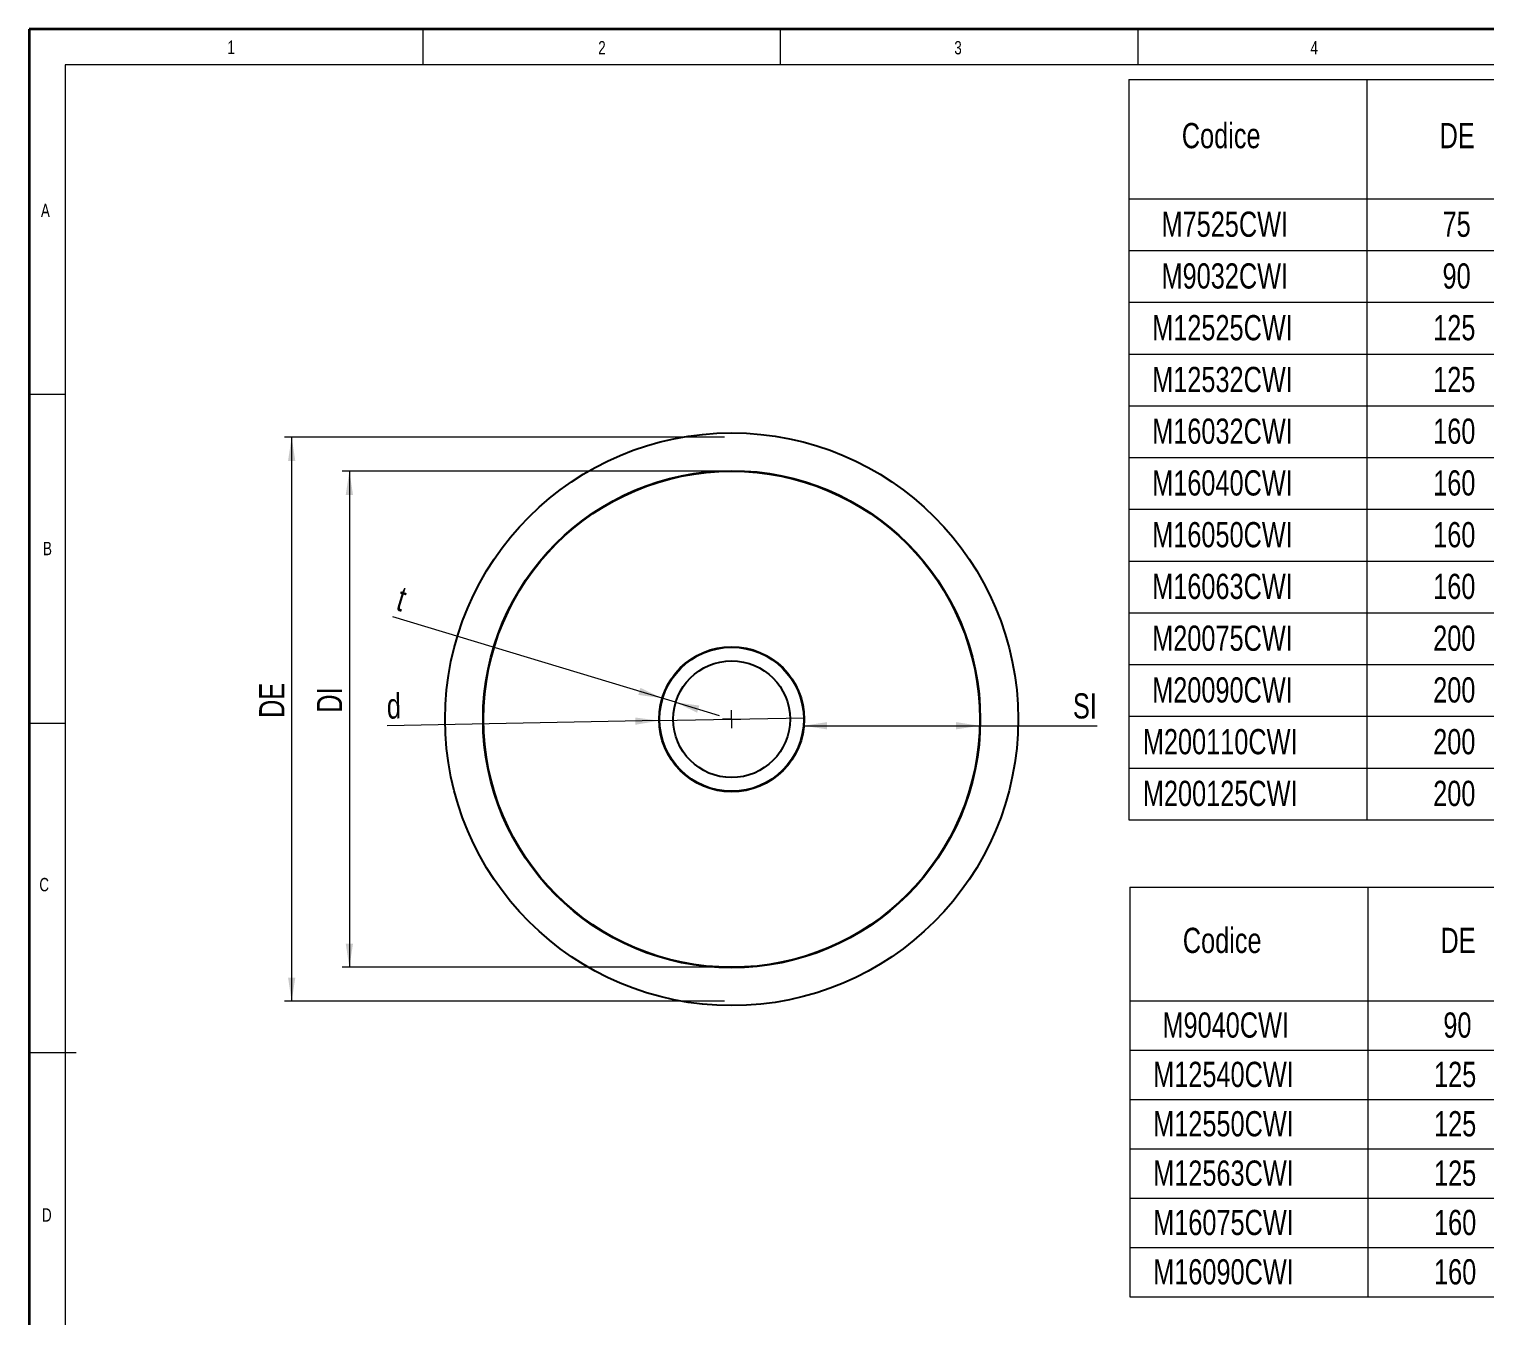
# Model space of a CAD drawing. Header units: millimetres. Extents: x 6 to 413, y 7 to 291.
# Drawn here: x 6.3 to 208.3, y 112.5 to 291.1 of the extents above; entities that cross this region are included whole.
import ezdxf

# ---------------------------------------------------------------- set-up
doc = ezdxf.new("R2010")
doc.units = ezdxf.units.MM
doc.styles.add('SLDTEXTSTYLE2', font='TXT', dxfattribs={"width": 0.75})
doc.dimstyles.new('SLDDIMSTYLE0', dxfattribs={"dimtxt": 3.5, "dimasz": 3.302, "dimexe": 0, "dimexo": 0.0625, "dimgap": 0.875, "dimtad": 1, "dimlfac": 2, "dimrnd": 1e-09, "dimzin": 12, "dimdsep": 46, "dimtxsty": 'SLDTEXTSTYLE2', "dimsah": 1, "dimcen": 0.09, "dimadec": 0, "dimazin": 3, "dimtfac": 1, "dimtofl": 0, "dimtmove": 0, "dimatfit": 3, "dimfxl": 1, "dimfrac": 2, "dimtolj": 1, "dimtzin": 12, "dimarcsym": 0})
doc.dimstyles.new('SLDDIMSTYLE1', dxfattribs={"dimtxt": 3.5, "dimasz": 3.302, "dimexe": 0, "dimexo": 0.0625, "dimgap": 0.875, "dimtad": 1, "dimlfac": 2, "dimrnd": 1e-09, "dimzin": 12, "dimdsep": 46, "dimtxsty": 'SLDTEXTSTYLE2', "dimblk1": 'NONE', "dimsah": 1, "dimcen": 0, "dimadec": 0, "dimazin": 3, "dimtfac": 1, "dimtmove": 0, "dimatfit": 3, "dimldrblk": 'NONE', "dimfxl": 1, "dimfrac": 2, "dimtolj": 1, "dimtzin": 12, "dimarcsym": 0})
doc.dimstyles.new('SLDDIMSTYLE2', dxfattribs={"dimtxt": 3.5, "dimasz": 3.302, "dimexe": 0, "dimexo": 0.0625, "dimgap": 0.875, "dimtad": 1, "dimlfac": 2, "dimrnd": 1e-09, "dimzin": 12, "dimdsep": 46, "dimtxsty": 'SLDTEXTSTYLE2', "dimsah": 1, "dimcen": 0.09, "dimadec": 0, "dimazin": 3, "dimtfac": 1, "dimtmove": 0, "dimatfit": 0, "dimfxl": 1, "dimfrac": 2, "dimtolj": 1, "dimtzin": 12, "dimarcsym": 0})

# ---------------------------------------------------------------- blocks, each defined once
blk = doc.blocks.new('SW_TABLEANNOTATION_0')
at = {"color": 0, "linetype": 'Continuous', "lineweight": 18}
for p, q in [((0, 0), (0, -16.56)), ((0, 0), (33.03, 0)), ((33.03, 0), (33.03, -16.56)), ((33.03, 0), (59.19, 0)), ((0, -16.56), (0, -23.74)), ((0, -16.56), (33.03, -16.56)), ((33.03, -16.56), (33.03, -23.74)), ((33.03, -16.56), (59.19, -16.56)), ((0, -23.74), (0, -30.92)), ((0, -23.74), (33.03, -23.74)), ((33.03, -23.74), (33.03, -30.92)), ((33.03, -23.74), (59.19, -23.74)), ((0, -30.92), (0, -38.1)), ((0, -30.92), (33.03, -30.92)), ((33.03, -30.92), (33.03, -38.1)), ((33.03, -30.92), (59.19, -30.92)), ((0, -38.1), (0, -45.28)), ((0, -38.1), (33.03, -38.1)), ((33.03, -38.1), (33.03, -45.28)), ((33.03, -38.1), (59.19, -38.1)), ((0, -45.28), (0, -52.46)), ((0, -45.28), (33.03, -45.28)), ((33.03, -45.28), (33.03, -52.46)), ((33.03, -45.28), (59.19, -45.28)), ((0, -52.46), (0, -59.65)), ((0, -52.46), (33.03, -52.46)), ((33.03, -52.46), (33.03, -59.65)), ((33.03, -52.46), (59.19, -52.46)), ((0, -59.65), (0, -66.83)), ((0, -59.65), (33.03, -59.65)), ((33.03, -59.65), (33.03, -66.83)), ((33.03, -59.65), (59.19, -59.65)), ((0, -66.83), (0, -74.01)), ((0, -66.83), (33.03, -66.83)), ((33.03, -66.83), (33.03, -74.01)), ((33.03, -66.83), (59.19, -66.83)), ((0, -74.01), (0, -81.19)), ((0, -74.01), (33.03, -74.01)), ((33.03, -74.01), (33.03, -81.19)), ((33.03, -74.01), (59.19, -74.01)), ((0, -81.19), (0, -88.37)), ((0, -81.19), (33.03, -81.19)), ((33.03, -81.19), (33.03, -88.37)), ((33.03, -81.19), (59.19, -81.19)), ((0, -88.37), (0, -95.56)), ((0, -88.37), (33.03, -88.37)), ((33.03, -88.37), (33.03, -95.56)), ((33.03, -88.37), (59.19, -88.37)), ((0, -95.56), (0, -102.74)), ((0, -95.56), (33.03, -95.56)), ((33.03, -95.56), (33.03, -102.74)), ((33.03, -95.56), (59.19, -95.56)), ((0, -102.74), (33.03, -102.74)), ((33.03, -102.74), (59.19, -102.74))]:
    blk.add_line(p, q, dxfattribs=at)
at = {"color": 0, "linetype": 'Continuous', "lineweight": 0, "char_height": 3.5, "attachment_point": 1, "style": 'SLDTEXTSTYLE2'}
for s, insert in [('Codice', (7.35, -6.03)), ('DE', (43.12, -6.03)), ('M7525CWI', (4.54, -18.33)), ('75', (43.53, -18.33)), ('M9032CWI', (4.54, -25.51)), ('90', (43.53, -25.51)), ('M12525CWI', (3.24, -32.69)), ('125', (42.23, -32.69)), ('M12532CWI', (3.24, -39.88)), ('125', (42.23, -39.88)), ('M16032CWI', (3.24, -47.06)), ('160', (42.23, -47.06)), ('M16040CWI', (3.24, -54.24)), ('160', (42.23, -54.24)), ('M16050CWI', (3.24, -61.42)), ('160', (42.23, -61.42)), ('M16063CWI', (3.24, -68.6)), ('160', (42.23, -68.6)), ('M20075CWI', (3.24, -75.79)), ('200', (42.23, -75.79)), ('M20090CWI', (3.24, -82.97)), ('200', (42.23, -82.97)), ('M200110CWI', (1.95, -90.15)), ('200', (42.23, -90.15)), ('M200125CWI', (1.95, -97.33)), ('200', (42.23, -97.33))]:
    blk.add_mtext(s, dxfattribs=dict(at, insert=insert))
blk = doc.blocks.new('SW_TABLEANNOTATION_1')
at = {"color": 0, "linetype": 'Continuous', "lineweight": 18}
for p, q in [((0, 0), (0, -15.79)), ((0, 0), (33.02, 0)), ((33.02, 0), (33.02, -15.79)), ((33.02, 0), (59.16, 0)), ((0, -15.79), (0, -22.64)), ((0, -15.79), (33.02, -15.79)), ((33.02, -15.79), (33.02, -22.64)), ((33.02, -15.79), (59.16, -15.79)), ((0, -22.64), (0, -29.49)), ((0, -22.64), (33.02, -22.64)), ((33.02, -22.64), (33.02, -29.49)), ((33.02, -22.64), (59.16, -22.64)), ((0, -29.49), (0, -36.34)), ((0, -29.49), (33.02, -29.49)), ((33.02, -29.49), (33.02, -36.34)), ((33.02, -29.49), (59.16, -29.49)), ((0, -36.34), (0, -43.19)), ((0, -36.34), (33.02, -36.34)), ((33.02, -36.34), (33.02, -43.19)), ((33.02, -36.34), (59.16, -36.34)), ((0, -43.19), (0, -50.04)), ((0, -43.19), (33.02, -43.19)), ((33.02, -43.19), (33.02, -50.04)), ((33.02, -43.19), (59.16, -43.19)), ((0, -50.04), (0, -56.89)), ((0, -50.04), (33.02, -50.04)), ((33.02, -50.04), (33.02, -56.89)), ((33.02, -50.04), (59.16, -50.04)), ((0, -56.89), (33.02, -56.89)), ((33.02, -56.89), (59.16, -56.89))]:
    blk.add_line(p, q, dxfattribs=at)
at = {"color": 0, "linetype": 'Continuous', "lineweight": 0, "char_height": 3.5, "attachment_point": 1, "style": 'SLDTEXTSTYLE2'}
for s, insert in [('Codice', (7.35, -5.65)), ('DE', (43.1, -5.65)), ('M9040CWI', (4.53, -17.4)), ('90', (43.5, -17.4)), ('M12540CWI', (3.24, -24.25)), ('125', (42.21, -24.25)), ('M12550CWI', (3.24, -31.1)), ('125', (42.21, -31.1)), ('M12563CWI', (3.24, -37.95)), ('125', (42.21, -37.95)), ('M16075CWI', (3.24, -44.8)), ('160', (42.21, -44.8)), ('M16090CWI', (3.24, -51.65)), ('160', (42.21, -51.65))]:
    blk.add_mtext(s, dxfattribs=dict(at, insert=insert))
blk = doc.blocks.new('_D')
at = {"color": 7, "linetype": 'Continuous', "lineweight": 0}
for p, q in [((102.75, 234.47), (41.7, 234.47)), ((42.7, 234.47), (42.7, 156.17)), ((102.75, 156.17), (41.7, 156.17))]:
    blk.add_line(p, q, dxfattribs=at)
at = {"color": 7, "linetype": 'Continuous', "lineweight": 18}
for points in [[(42.7, 234.47), (42.2, 231.16), (43.21, 231.16)], [(42.7, 156.17), (43.21, 159.47), (42.2, 159.47)]]:
    blk.add_solid(points, dxfattribs=at)
at = {"color": 7, "linetype": 'Continuous', "lineweight": 18, "insert": (38.19, 195.5), "char_height": 3.5, "attachment_point": 1, "rotation": 90, "style": 'SLDTEXTSTYLE2'}
blk.add_mtext('DE', dxfattribs=at)
blk = doc.blocks.new('_D_1')
at = {"color": 7, "linetype": 'Continuous', "lineweight": 0}
for p, q in [((102.75, 229.74), (49.71, 229.74)), ((50.71, 229.74), (50.71, 160.89)), ((102.75, 160.89), (49.71, 160.89))]:
    blk.add_line(p, q, dxfattribs=at)
at = {"color": 7, "linetype": 'Continuous', "lineweight": 18}
for points in [[(50.71, 229.74), (50.2, 226.44), (51.22, 226.44)], [(50.71, 160.89), (51.22, 164.19), (50.2, 164.19)]]:
    blk.add_solid(points, dxfattribs=at)
at = {"color": 7, "linetype": 'Continuous', "lineweight": 18, "insert": (46.2, 196.22), "char_height": 3.5, "attachment_point": 1, "rotation": 90, "style": 'SLDTEXTSTYLE2'}
blk.add_mtext('DI', dxfattribs=at)
blk = doc.blocks.new('_D_2')
at = {"color": 7, "linetype": 'Continuous', "lineweight": 0}
for p, q in [((113.7, 194.41), (138.17, 194.41)), ((113.7, 194.32), (113.7, 193.41)), ((138.17, 194.41), (154.48, 194.41)), ((138.17, 194.32), (138.17, 193.41))]:
    blk.add_line(p, q, dxfattribs=at)
at = {"color": 7, "linetype": 'Continuous', "lineweight": 18}
for points in [[(113.7, 194.41), (117, 193.91), (117, 194.92)], [(138.17, 194.41), (134.87, 194.92), (134.87, 193.91)]]:
    blk.add_solid(points, dxfattribs=at)
at = {"color": 7, "linetype": 'Continuous', "lineweight": 18, "insert": (151.1, 198.92), "char_height": 3.5, "attachment_point": 1, "style": 'SLDTEXTSTYLE2'}
blk.add_mtext('SI', dxfattribs=at)
blk = doc.blocks.new('_D_3')
at = {"color": 7, "linetype": 'Continuous', "lineweight": 0}
for q in [(55.96, 194.38), (113.82, 195.51)]:
    blk.add_line((93.68, 195.12), q, dxfattribs=at)
at = {"color": 7, "linetype": 'Continuous', "lineweight": 18}
blk.add_solid([(93.68, 195.12), (90.37, 195.56), (90.38, 194.55)], dxfattribs=at)
at = {"color": 7, "linetype": 'Continuous', "lineweight": 18, "insert": (55.87, 198.89), "char_height": 3.5, "attachment_point": 1, "rotation": 1.1167, "style": 'SLDTEXTSTYLE2'}
blk.add_mtext('d', dxfattribs=at)
blk = doc.blocks.new('_None')
blk = doc.blocks.new('_D_4')
at = {"color": 7, "linetype": 'Continuous', "lineweight": 0}
for p, q in [((94.11, 198.23), (56.72, 209.55)), ((95.95, 197.68), (94.11, 198.23)), ((95.95, 197.68), (102.03, 195.84))]:
    blk.add_line(p, q, dxfattribs=at)
at = {"color": 7, "linetype": 'Continuous', "lineweight": 18}
for points in [[(94.11, 198.23), (91.09, 199.68), (90.8, 198.7)], [(95.95, 197.68), (98.96, 196.23), (99.26, 197.21)]]:
    blk.add_solid(points, dxfattribs=at)
at = {"color": 7, "linetype": 'Continuous', "lineweight": 18, "insert": (58.02, 213.87), "char_height": 3.5, "attachment_point": 1, "rotation": 343.1606, "style": 'SLDTEXTSTYLE2'}
blk.add_mtext('t', dxfattribs=at)
blk = doc.blocks.new('SW_CENTERMARKSYMBOL_0')
at = {"color": 0, "linetype": 'Continuous', "lineweight": 18}
for q in [(-1.25, 0), (0, 1.25), (0, -1.25), (1.25, 0)]:
    blk.add_line((0, 0), q, dxfattribs=at)

msp = doc.modelspace()

# ---------------------------------------------------------------- linework, layer by layer
at = {"color": 7, "linetype": 'Continuous', "lineweight": 35}
for p, q in [((6.2734, 291.1062), (6.2734, 7.1062)), ((413.064, 291.1062), (6.2734, 291.1062))]:
    msp.add_line(p, q, dxfattribs=at)
at = {"color": 7, "linetype": 'Continuous', "lineweight": 18}
for p, q in [((60.8973, 291.1062), (60.8973, 286.1523)), ((110.4973, 291.1062), (110.4973, 286.1523)), ((160.0973, 291.1062), (160.0973, 286.1523)), ((408.1446, 286.1523), (11.2973, 286.1523)), ((11.2973, 286.1523), (11.2973, 12.1436)), ((6.2734, 240.4523), (11.2973, 240.4523)), ((6.2734, 194.7523), (11.2973, 194.7523)), ((6.2734, 149.0523), (12.8156, 149.0523))]:
    msp.add_line(p, q, dxfattribs=at)
at = {"color": 7, "linetype": 'Continuous', "lineweight": 25}
for radius in [39.75, 34.5, 34.425, 10.075, 10, 8.1]:
    msp.add_circle((103.7495, 195.3152), radius, dxfattribs=at)

# ---------------------------------------------------------------- block references
at = {"color": 7, "linetype": 'Continuous', "lineweight": 0}
for name, p in [('SW_TABLEANNOTATION_0', (158.854, 284.1062)), ('SW_CENTERMARKSYMBOL_0', (103.7495, 195.3152)), ('SW_TABLEANNOTATION_1', (158.9932, 172.023))]:
    msp.add_blockref(name, p, dxfattribs=at)

# ---------------------------------------------------------------- texts
at = {"color": 7, "linetype": 'Continuous', "lineweight": 0, "attachment_point": 1, "style": 'SLDTEXTSTYLE2'}
for s, insert, char_height in [('1', (33.7775, 289.5294), 1.9), ('2', (85.2374, 289.4501), 1.8521), ('3', (134.6397, 289.4501), 1.8521), ('4', (184.0584, 289.4501), 1.8521), ('A', (7.9135, 266.8624), 1.8521), ('B', (8.204, 219.9411), 1.8521), ('C', (7.6941, 173.2923), 1.8521), ('D', (8.0647, 127.4357), 1.8521)]:
    msp.add_mtext(s, dxfattribs=dict(at, insert=insert, char_height=char_height))

# ---------------------------------------------------------------- dimensions: what is measured, and where the dimension line sits
at = {"color": 7, "linetype": 'Continuous', "lineweight": 18}
for base, p1, p2, angle, text, dimstyle, picture, middle in [((42.7047, 156.1652), (103.7495, 234.4652), (103.7495, 156.1652), 90, 'DE', 'SLDDIMSTYLE0', '_D', (42.7047, 198.4846)), ((50.7095, 160.8902), (103.7495, 229.7402), (103.7495, 160.8902), 90, 'DI', 'SLDDIMSTYLE0', '_D_1', (50.7095, 198.4846)), ((94.1065, 198.2338), (95.949, 197.6761), (94.1065, 198.2338), 343.160611, 't', 'SLDDIMSTYLE2', '_D_4', (57.4738, 209.3214))]:
    dim = msp.add_linear_dim(base=base, p1=p1, p2=p2, angle=angle, text=text, dimstyle=dimstyle, dxfattribs=at)
    dim.commit()
    dim.dimension.update_dxf_attribs({"geometry": picture, "text_midpoint": middle, "dimtype": 160})
dim = msp.add_diameter_dim_2p(p1=(113.8226, 195.5115), p2=(93.6764, 195.1188), text='d', dimstyle='SLDDIMSTYLE1', override={"dimpost": '<>'}, dxfattribs=at)
dim.commit()
dim.dimension.update_dxf_attribs({"geometry": '_D_3', "text_midpoint": (57.4738, 194.4131), "dimtype": 163})
dim = msp.add_linear_dim(base=(138.1745, 194.4131), p1=(113.6995, 195.3152), p2=(138.1745, 195.3152), text='SI', dimstyle='SLDDIMSTYLE0', dxfattribs=at)
dim.commit()
dim.dimension.update_dxf_attribs({"geometry": '_D_2', "text_midpoint": (152.7882, 194.4131), "dimtype": 160})

doc.saveas('drawing.dxf')
